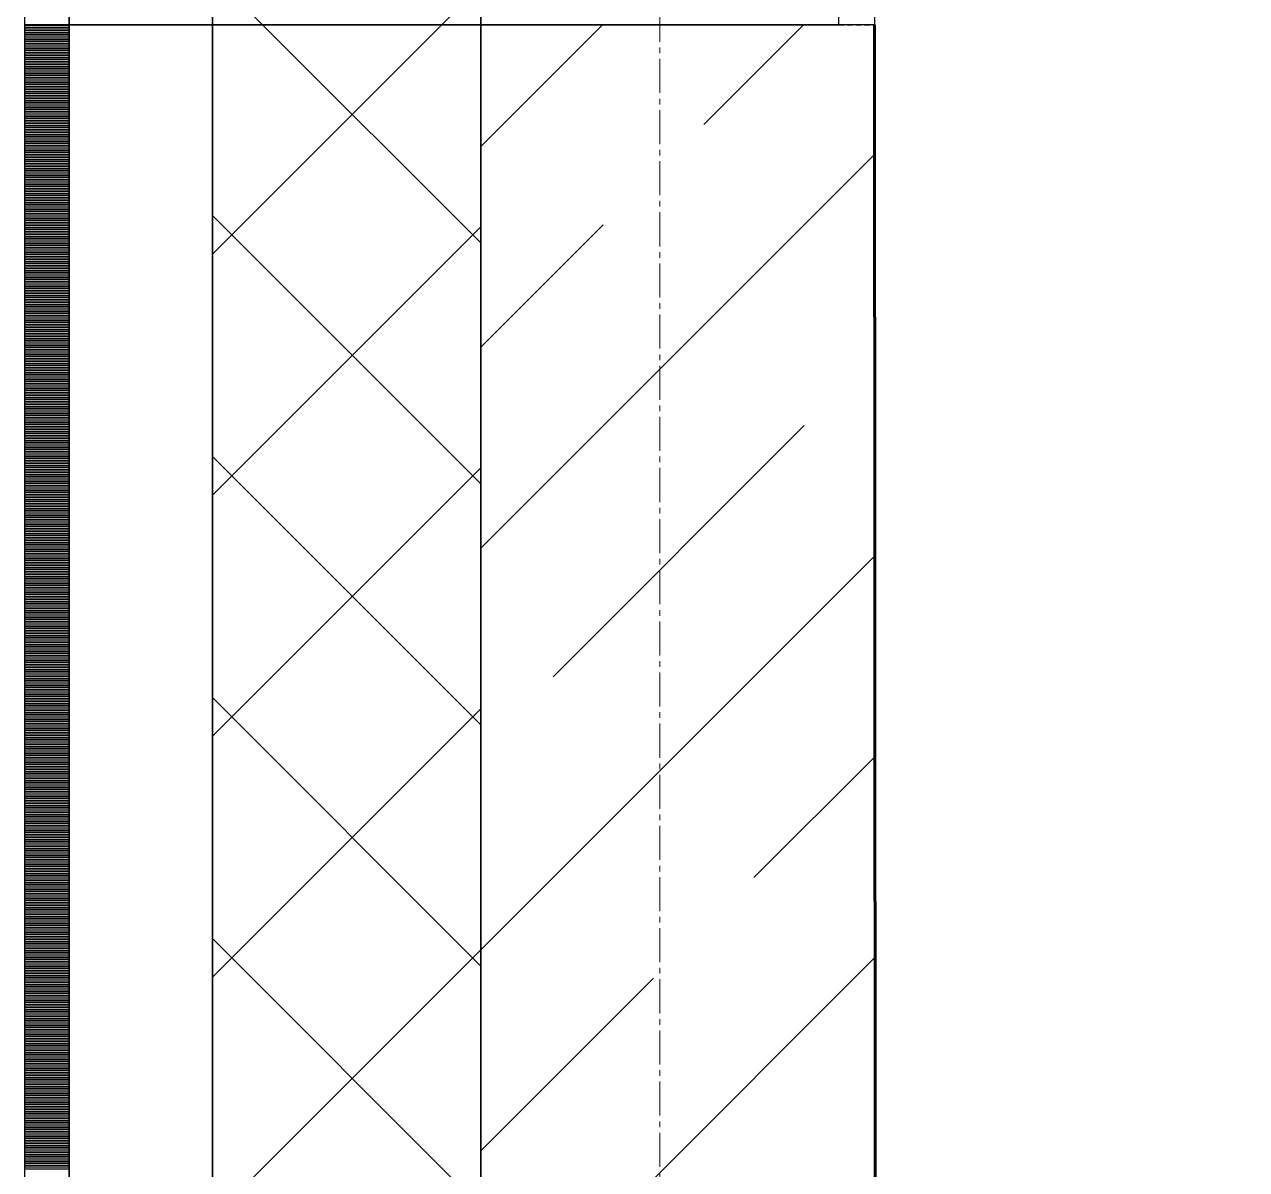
# Model space of a CAD drawing. Header units: millimetres. Extents: x 538266 to 1167394, y 114608 to 637157.
# Drawn here: x 1046079 to 1046761, y 510729 to 511369 of the extents above; entities that cross this region are included whole.
import ezdxf

# ---------------------------------------------------------------- set-up
doc = ezdxf.new("R2010")
doc.units = ezdxf.units.MM
for name, pattern in [('CENTER2', [28.575, 19.05, -3.175, 3.175, -3.175]), ('DASHED', [19.05, 12.7, -6.35]), ('HIDDEN2', [4.7625, 3.175, -1.5875])]:
    doc.linetypes.add(name, pattern=pattern)
for name, color, linetype, lineweight in [('0) шт стен 3 эт', 150, 'Continuous', 60), ('АР_Колонны', 70, 'Continuous', 30), ('АР_Стены ЖБ', 7, 'Continuous', 35), ('АР_Стены ПЕНОблок', 52, 'Continuous', 20), ('АР_Тонкая', 254, 'Continuous', 5), ('АР_Утеплитель', 31, 'Continuous', 0), ('АР_Штриховка', 8, 'Continuous', 0)]:
    doc.layers.add(name, color=color, linetype=linetype, lineweight=lineweight)
doc.layers.add('АР_Делит', color=120, linetype='Continuous', lineweight=0, plot=False)
doc.layers.add('РД_Оси_100', color=7, linetype='Continuous', lineweight=0, true_color=0x525252)
doc.layers.add('ФВ-5', color=7, linetype='Continuous')

# ---------------------------------------------------------------- blocks, each defined once
blk = doc.blocks.new('СОШ_2200_АР_ОСИ_М100_28.05.24')
at = {"layer": 'АР_Делит', "color": 251, "linetype": 'DASHED', "true_color": 0x636466}
blk.add_lwpolyline([(114955, 135155), (114955, -355), (93595.036, -355), (93595.036, 13855), (94145, 13855), (94145, 68320), (66055, 68320), (66055, 13857.73), (83455, 13857.73), (83455, -355), (45245, -355), (45245, 13145), (44695, 13145), (44695, 26755), (45245, 26755), (45245, 68320), (20455, 68320), (20455, 26755), (27955, 26755), (27955, 13145), (-355, 13145), (-355, 100855)], dxfattribs=at)
at = {"layer": 'РД_Оси_100', "color": 251, "linetype": 'CENTER2', "true_color": 0x636466}
blk.add_line((0, -6155), (0, 139938.679), dxfattribs=at)
blk = doc.blocks.new('3_этаж1')
at = {"layer": 'АР_Колонны', "color": 18, "linetype": 'HIDDEN2', "lineweight": 25, "true_color": 0x000000}
for p, q in [((684283.57, 511368.74), (684503.57, 511368.74)), ((684283.57, 510168.74), (684283.57, 511368.74)), ((684503.57, 511368.74), (684503.57, 510168.74))]:
    blk.add_line(p, q, dxfattribs=at)
at = {"layer": 'АР_Колонны', "color": 18, "linetype": 'Continuous', "lineweight": 25, "true_color": 0x000000}
for p, q in [((684503.57, 511368.74), (684283.57, 511368.74)), ((684283.57, 511368.74), (684283.57, 510168.74)), ((684503.57, 511368.74), (684283.57, 511368.74)), ((684283.57, 511368.74), (684283.57, 510168.74)), ((684503.57, 510168.74), (684503.57, 511368.74)), ((684503.57, 510168.74), (684503.57, 511368.74))]:
    blk.add_line(p, q, dxfattribs=at)
at = {"layer": 'АР_Стены ЖБ', "color": 18, "linetype": 'Continuous', "lineweight": 25, "true_color": 0x000000}
for p, q in [((684503.57, 511368.74), (684283.57, 511368.74)), ((684283.57, 511368.74), (684283.57, 510168.74)), ((684503.57, 510168.74), (684503.57, 511368.74))]:
    blk.add_line(p, q, dxfattribs=at)
at = {"layer": 'АР_Стены ПЕНОблок', "color": 18, "linetype": 'Continuous', "lineweight": 25, "true_color": 0x000000}
for p, q in [((684283.57, 587568.74), (684283.57, 511368.74)), ((684483.57, 511368.74), (684483.57, 587568.74)), ((684283.57, 511368.74), (684483.57, 511368.74))]:
    blk.add_line(p, q, dxfattribs=at)
at = {"layer": 'АР_Тонкая', "color": 18, "linetype": 'Continuous', "lineweight": 25, "true_color": 0x000000}
for p, q in [((684028.57, 587568.74), (684028.57, 511368.74)), ((684053.57, 587568.74), (684053.57, 511368.74)), ((684053.57, 511368.74), (684053.57, 587568.74)), ((684133.57, 511368.74), (684133.57, 587568.74)), ((684028.57, 511368.74), (684053.57, 511368.74)), ((684053.57, 511368.74), (684028.57, 511368.74)), ((684028.57, 511368.74), (684028.57, 509913.74)), ((684053.57, 511368.74), (684133.57, 511368.74)), ((684133.57, 511368.74), (684053.57, 511368.74)), ((684053.57, 511368.74), (684053.57, 509938.74)), ((684053.57, 509938.74), (684053.57, 511368.74)), ((684133.57, 510018.74), (684133.57, 511368.74))]:
    blk.add_line(p, q, dxfattribs=at)
at = {"layer": 'АР_Утеплитель', "color": 18, "linetype": 'Continuous', "lineweight": 25, "true_color": 0x000000}
for p, q in [((684133.57, 587568.74), (684133.57, 511368.74)), ((684283.57, 511368.74), (684283.57, 587568.74)), ((684133.57, 511368.74), (684283.57, 511368.74)), ((684283.57, 511368.74), (684133.57, 511368.74)), ((684133.57, 511368.74), (684133.57, 510018.74)), ((684283.57, 510168.74), (684283.57, 511368.74))]:
    blk.add_line(p, q, dxfattribs=at)
at = {"layer": 'АР_Штриховка', "color": 18, "linetype": 'Continuous', "lineweight": 25, "true_color": 0x000000}
for p, q in [((684161.68, 511368.74), (684133.57, 511396.85)), ((684261.75, 511368.74), (684283.57, 511390.56)), ((684028.57, 511368.49), (684053.57, 511368.49)), ((684028.57, 511367.49), (684053.57, 511367.49)), ((684028.57, 511366.49), (684053.57, 511366.49)), ((684133.57, 511240.56), (684261.75, 511368.74)), ((684283.57, 511246.85), (684161.68, 511368.74)), ((684283.57, 511300.76), (684351.56, 511368.74)), ((684408.16, 511313.09), (684463.81, 511368.74)), ((684028.57, 511365.49), (684053.57, 511365.49)), ((684028.57, 511364.49), (684053.57, 511364.49)), ((684028.57, 511363.49), (684053.57, 511363.49)), ((684028.57, 511362.49), (684053.57, 511362.49)), ((684028.57, 511361.49), (684053.57, 511361.49)), ((684028.57, 511360.49), (684053.57, 511360.49)), ((684028.57, 511359.49), (684053.57, 511359.49)), ((684028.57, 511358.49), (684053.57, 511358.49)), ((684028.57, 511357.49), (684053.57, 511357.49)), ((684028.57, 511356.49), (684053.57, 511356.49)), ((684028.57, 511355.49), (684053.57, 511355.49)), ((684028.57, 511354.49), (684053.57, 511354.49)), ((684028.57, 511353.49), (684053.57, 511353.49)), ((684028.57, 511352.49), (684053.57, 511352.49)), ((684028.57, 511351.49), (684053.57, 511351.49)), ((684028.57, 511350.49), (684053.57, 511350.49)), ((684028.57, 511349.49), (684053.57, 511349.49)), ((684028.57, 511348.49), (684053.57, 511348.49)), ((684028.57, 511347.49), (684053.57, 511347.49)), ((684028.57, 511346.49), (684053.57, 511346.49)), ((684028.57, 511345.49), (684053.57, 511345.49)), ((684028.57, 511344.49), (684053.57, 511344.49)), ((684028.57, 511343.49), (684053.57, 511343.49)), ((684028.57, 511342.49), (684053.57, 511342.49)), ((684028.57, 511341.49), (684053.57, 511341.49)), ((684028.57, 511340.49), (684053.57, 511340.49)), ((684028.57, 511339.49), (684053.57, 511339.49)), ((684028.57, 511338.49), (684053.57, 511338.49)), ((684028.57, 511337.49), (684053.57, 511337.49)), ((684028.57, 511336.49), (684053.57, 511336.49)), ((684028.57, 511335.49), (684053.57, 511335.49)), ((684028.57, 511334.49), (684053.57, 511334.49)), ((684028.57, 511333.49), (684053.57, 511333.49)), ((684028.57, 511332.49), (684053.57, 511332.49)), ((684028.57, 511331.49), (684053.57, 511331.49)), ((684028.57, 511330.49), (684053.57, 511330.49)), ((684028.57, 511329.49), (684053.57, 511329.49)), ((684028.57, 511328.49), (684053.57, 511328.49)), ((684028.57, 511327.49), (684053.57, 511327.49)), ((684028.57, 511326.49), (684053.57, 511326.49)), ((684028.57, 511325.49), (684053.57, 511325.49)), ((684028.57, 511324.49), (684053.57, 511324.49)), ((684028.57, 511323.49), (684053.57, 511323.49)), ((684028.57, 511322.49), (684053.57, 511322.49)), ((684028.57, 511321.49), (684053.57, 511321.49)), ((684028.57, 511320.49), (684053.57, 511320.49)), ((684028.57, 511319.49), (684053.57, 511319.49)), ((684028.57, 511318.49), (684053.57, 511318.49)), ((684028.57, 511317.49), (684053.57, 511317.49)), ((684028.57, 511316.49), (684053.57, 511316.49)), ((684028.57, 511315.49), (684053.57, 511315.49)), ((684028.57, 511314.49), (684053.57, 511314.49)), ((684028.57, 511313.49), (684053.57, 511313.49)), ((684028.57, 511312.49), (684053.57, 511312.49)), ((684028.57, 511311.49), (684053.57, 511311.49)), ((684028.57, 511310.49), (684053.57, 511310.49)), ((684028.57, 511309.49), (684053.57, 511309.49)), ((684028.57, 511308.49), (684053.57, 511308.49)), ((684028.57, 511307.49), (684053.57, 511307.49)), ((684028.57, 511306.49), (684053.57, 511306.49)), ((684028.57, 511305.49), (684053.57, 511305.49)), ((684028.57, 511304.49), (684053.57, 511304.49)), ((684028.57, 511303.49), (684053.57, 511303.49)), ((684028.57, 511302.49), (684053.57, 511302.49)), ((684028.57, 511301.49), (684053.57, 511301.49)), ((684028.57, 511300.49), (684053.57, 511300.49)), ((684028.57, 511299.49), (684053.57, 511299.49)), ((684028.57, 511298.49), (684053.57, 511298.49)), ((684028.57, 511297.49), (684053.57, 511297.49)), ((684028.57, 511296.49), (684053.57, 511296.49)), ((684028.57, 511295.49), (684053.57, 511295.49)), ((684028.57, 511294.49), (684053.57, 511294.49)), ((684028.57, 511293.49), (684053.57, 511293.49)), ((684028.57, 511292.49), (684053.57, 511292.49)), ((684028.57, 511291.49), (684053.57, 511291.49)), ((684283.57, 511076.26), (684503.57, 511296.26)), ((684028.57, 511290.49), (684053.57, 511290.49)), ((684028.57, 511289.49), (684053.57, 511289.49)), ((684028.57, 511288.49), (684053.57, 511288.49)), ((684028.57, 511287.49), (684053.57, 511287.49)), ((684028.57, 511286.49), (684053.57, 511286.49)), ((684028.57, 511285.49), (684053.57, 511285.49)), ((684028.57, 511284.49), (684053.57, 511284.49)), ((684028.57, 511283.49), (684053.57, 511283.49)), ((684028.57, 511282.49), (684053.57, 511282.49)), ((684028.57, 511281.49), (684053.57, 511281.49)), ((684028.57, 511280.49), (684053.57, 511280.49)), ((684028.57, 511279.49), (684053.57, 511279.49)), ((684028.57, 511278.49), (684053.57, 511278.49)), ((684028.57, 511277.49), (684053.57, 511277.49)), ((684028.57, 511276.49), (684053.57, 511276.49)), ((684028.57, 511275.49), (684053.57, 511275.49)), ((684028.57, 511274.49), (684053.57, 511274.49)), ((684028.57, 511273.49), (684053.57, 511273.49)), ((684028.57, 511272.49), (684053.57, 511272.49)), ((684028.57, 511271.49), (684053.57, 511271.49)), ((684028.57, 511270.49), (684053.57, 511270.49)), ((684028.57, 511269.49), (684053.57, 511269.49)), ((684028.57, 511268.49), (684053.57, 511268.49)), ((684028.57, 511267.49), (684053.57, 511267.49)), ((684028.57, 511266.49), (684053.57, 511266.49)), ((684028.57, 511265.49), (684053.57, 511265.49)), ((684028.57, 511264.49), (684053.57, 511264.49)), ((684028.57, 511263.49), (684053.57, 511263.49)), ((684028.57, 511262.49), (684053.57, 511262.49)), ((684028.57, 511261.49), (684053.57, 511261.49)), ((684028.57, 511260.49), (684053.57, 511260.49)), ((684028.57, 511259.49), (684053.57, 511259.49)), ((684028.57, 511258.49), (684053.57, 511258.49)), ((684028.57, 511257.49), (684053.57, 511257.49)), ((684283.57, 511112.15), (684133.57, 511262.15)), ((684028.57, 511256.49), (684053.57, 511256.49)), ((684028.57, 511255.49), (684053.57, 511255.49)), ((684028.57, 511254.49), (684053.57, 511254.49)), ((684028.57, 511253.49), (684053.57, 511253.49)), ((684028.57, 511252.49), (684053.57, 511252.49)), ((684028.57, 511251.49), (684053.57, 511251.49)), ((684028.57, 511250.49), (684053.57, 511250.49)), ((684133.57, 511105.86), (684283.57, 511255.86)), ((684283.57, 511188.51), (684352.03, 511256.97)), ((684028.57, 511249.49), (684053.57, 511249.49)), ((684028.57, 511248.49), (684053.57, 511248.49)), ((684028.57, 511247.49), (684053.57, 511247.49)), ((684028.57, 511246.49), (684053.57, 511246.49)), ((684028.57, 511245.49), (684053.57, 511245.49)), ((684028.57, 511244.49), (684053.57, 511244.49)), ((684028.57, 511243.49), (684053.57, 511243.49)), ((684028.57, 511242.49), (684053.57, 511242.49)), ((684028.57, 511241.49), (684053.57, 511241.49)), ((684028.57, 511240.49), (684053.57, 511240.49)), ((684028.57, 511239.49), (684053.57, 511239.49)), ((684028.57, 511238.49), (684053.57, 511238.49)), ((684028.57, 511237.49), (684053.57, 511237.49)), ((684028.57, 511236.49), (684053.57, 511236.49)), ((684028.57, 511235.49), (684053.57, 511235.49)), ((684028.57, 511234.49), (684053.57, 511234.49)), ((684028.57, 511233.49), (684053.57, 511233.49)), ((684028.57, 511232.49), (684053.57, 511232.49)), ((684028.57, 511231.49), (684053.57, 511231.49)), ((684028.57, 511230.49), (684053.57, 511230.49)), ((684028.57, 511229.49), (684053.57, 511229.49)), ((684028.57, 511228.49), (684053.57, 511228.49)), ((684028.57, 511227.49), (684053.57, 511227.49)), ((684028.57, 511226.49), (684053.57, 511226.49)), ((684028.57, 511225.49), (684053.57, 511225.49)), ((684028.57, 511224.49), (684053.57, 511224.49)), ((684028.57, 511223.49), (684053.57, 511223.49)), ((684028.57, 511222.49), (684053.57, 511222.49)), ((684028.57, 511221.49), (684053.57, 511221.49)), ((684028.57, 511220.49), (684053.57, 511220.49)), ((684028.57, 511219.49), (684053.57, 511219.49)), ((684028.57, 511218.49), (684053.57, 511218.49)), ((684028.57, 511217.49), (684053.57, 511217.49)), ((684028.57, 511216.49), (684053.57, 511216.49)), ((684028.57, 511215.49), (684053.57, 511215.49)), ((684028.57, 511214.49), (684053.57, 511214.49)), ((684028.57, 511213.49), (684053.57, 511213.49)), ((684028.57, 511212.49), (684053.57, 511212.49)), ((684028.57, 511211.49), (684053.57, 511211.49)), ((684028.57, 511210.49), (684053.57, 511210.49)), ((684028.57, 511209.49), (684053.57, 511209.49)), ((684028.57, 511208.49), (684053.57, 511208.49)), ((684028.57, 511207.49), (684053.57, 511207.49)), ((684028.57, 511206.49), (684053.57, 511206.49)), ((684028.57, 511205.49), (684053.57, 511205.49)), ((684028.57, 511204.49), (684053.57, 511204.49)), ((684028.57, 511203.49), (684053.57, 511203.49)), ((684028.57, 511202.49), (684053.57, 511202.49)), ((684028.57, 511201.49), (684053.57, 511201.49)), ((684028.57, 511200.49), (684053.57, 511200.49)), ((684028.57, 511199.49), (684053.57, 511199.49)), ((684028.57, 511198.49), (684053.57, 511198.49)), ((684028.57, 511197.49), (684053.57, 511197.49)), ((684028.57, 511196.49), (684053.57, 511196.49)), ((684028.57, 511195.49), (684053.57, 511195.49)), ((684028.57, 511194.49), (684053.57, 511194.49)), ((684028.57, 511193.49), (684053.57, 511193.49)), ((684028.57, 511192.49), (684053.57, 511192.49)), ((684028.57, 511191.49), (684053.57, 511191.49)), ((684028.57, 511190.49), (684053.57, 511190.49)), ((684028.57, 511189.49), (684053.57, 511189.49)), ((684028.57, 511188.49), (684053.57, 511188.49)), ((684028.57, 511187.49), (684053.57, 511187.49)), ((684028.57, 511186.49), (684053.57, 511186.49)), ((684028.57, 511185.49), (684053.57, 511185.49)), ((684028.57, 511184.49), (684053.57, 511184.49)), ((684028.57, 511183.49), (684053.57, 511183.49)), ((684028.57, 511182.49), (684053.57, 511182.49)), ((684028.57, 511181.49), (684053.57, 511181.49)), ((684028.57, 511180.49), (684053.57, 511180.49)), ((684028.57, 511179.49), (684053.57, 511179.49)), ((684028.57, 511178.49), (684053.57, 511178.49)), ((684028.57, 511177.49), (684053.57, 511177.49)), ((684028.57, 511176.49), (684053.57, 511176.49)), ((684028.57, 511175.49), (684053.57, 511175.49)), ((684028.57, 511174.49), (684053.57, 511174.49)), ((684028.57, 511173.49), (684053.57, 511173.49)), ((684028.57, 511172.49), (684053.57, 511172.49)), ((684028.57, 511171.49), (684053.57, 511171.49)), ((684028.57, 511170.49), (684053.57, 511170.49)), ((684028.57, 511169.49), (684053.57, 511169.49)), ((684028.57, 511168.49), (684053.57, 511168.49)), ((684028.57, 511167.49), (684053.57, 511167.49)), ((684028.57, 511166.49), (684053.57, 511166.49)), ((684028.57, 511165.49), (684053.57, 511165.49)), ((684028.57, 511164.49), (684053.57, 511164.49)), ((684028.57, 511163.49), (684053.57, 511163.49)), ((684028.57, 511162.49), (684053.57, 511162.49)), ((684028.57, 511161.49), (684053.57, 511161.49)), ((684028.57, 511160.49), (684053.57, 511160.49)), ((684028.57, 511159.49), (684053.57, 511159.49)), ((684028.57, 511158.49), (684053.57, 511158.49)), ((684028.57, 511157.49), (684053.57, 511157.49)), ((684028.57, 511156.49), (684053.57, 511156.49)), ((684028.57, 511155.49), (684053.57, 511155.49)), ((684028.57, 511154.49), (684053.57, 511154.49)), ((684028.57, 511153.49), (684053.57, 511153.49)), ((684028.57, 511152.49), (684053.57, 511152.49)), ((684028.57, 511151.49), (684053.57, 511151.49)), ((684028.57, 511150.49), (684053.57, 511150.49)), ((684028.57, 511149.49), (684053.57, 511149.49)), ((684028.57, 511148.49), (684053.57, 511148.49)), ((684028.57, 511147.49), (684053.57, 511147.49)), ((684028.57, 511146.49), (684053.57, 511146.49)), ((684028.57, 511145.49), (684053.57, 511145.49)), ((684028.57, 511144.49), (684053.57, 511144.49)), ((684028.57, 511143.49), (684053.57, 511143.49)), ((684028.57, 511142.49), (684053.57, 511142.49)), ((684028.57, 511141.49), (684053.57, 511141.49)), ((684323.97, 511004.4), (684464.29, 511144.72)), ((684028.57, 511140.49), (684053.57, 511140.49)), ((684028.57, 511139.49), (684053.57, 511139.49)), ((684028.57, 511138.49), (684053.57, 511138.49)), ((684028.57, 511137.49), (684053.57, 511137.49)), ((684028.57, 511136.49), (684053.57, 511136.49)), ((684028.57, 511135.49), (684053.57, 511135.49)), ((684028.57, 511134.49), (684053.57, 511134.49)), ((684028.57, 511133.49), (684053.57, 511133.49)), ((684028.57, 511132.49), (684053.57, 511132.49)), ((684028.57, 511131.49), (684053.57, 511131.49)), ((684028.57, 511130.49), (684053.57, 511130.49)), ((684028.57, 511129.49), (684053.57, 511129.49)), ((684028.57, 511128.49), (684053.57, 511128.49)), ((684028.57, 511127.49), (684053.57, 511127.49)), ((684283.57, 510977.44), (684133.57, 511127.44)), ((684028.57, 511126.49), (684053.57, 511126.49)), ((684028.57, 511125.49), (684053.57, 511125.49)), ((684028.57, 511124.49), (684053.57, 511124.49)), ((684028.57, 511123.49), (684053.57, 511123.49)), ((684028.57, 511122.49), (684053.57, 511122.49)), ((684028.57, 511121.49), (684053.57, 511121.49)), ((684133.57, 510971.16), (684283.57, 511121.16)), ((684028.57, 511120.49), (684053.57, 511120.49)), ((684028.57, 511119.49), (684053.57, 511119.49)), ((684028.57, 511118.49), (684053.57, 511118.49)), ((684028.57, 511117.49), (684053.57, 511117.49)), ((684028.57, 511116.49), (684053.57, 511116.49)), ((684028.57, 511115.49), (684053.57, 511115.49)), ((684028.57, 511114.49), (684053.57, 511114.49)), ((684028.57, 511113.49), (684053.57, 511113.49)), ((684028.57, 511112.49), (684053.57, 511112.49)), ((684028.57, 511111.49), (684053.57, 511111.49)), ((684028.57, 511110.49), (684053.57, 511110.49)), ((684028.57, 511109.49), (684053.57, 511109.49)), ((684028.57, 511108.49), (684053.57, 511108.49)), ((684028.57, 511107.49), (684053.57, 511107.49)), ((684028.57, 511106.49), (684053.57, 511106.49)), ((684028.57, 511105.49), (684053.57, 511105.49)), ((684028.57, 511104.49), (684053.57, 511104.49)), ((684028.57, 511103.49), (684053.57, 511103.49)), ((684028.57, 511102.49), (684053.57, 511102.49)), ((684028.57, 511101.49), (684053.57, 511101.49)), ((684028.57, 511100.49), (684053.57, 511100.49)), ((684028.57, 511099.49), (684053.57, 511099.49)), ((684028.57, 511098.49), (684053.57, 511098.49)), ((684028.57, 511097.49), (684053.57, 511097.49)), ((684028.57, 511096.49), (684053.57, 511096.49)), ((684028.57, 511095.49), (684053.57, 511095.49)), ((684028.57, 511094.49), (684053.57, 511094.49)), ((684028.57, 511093.49), (684053.57, 511093.49)), ((684028.57, 511092.49), (684053.57, 511092.49)), ((684028.57, 511091.49), (684053.57, 511091.49)), ((684028.57, 511090.49), (684053.57, 511090.49)), ((684028.57, 511089.49), (684053.57, 511089.49)), ((684028.57, 511088.49), (684053.57, 511088.49)), ((684028.57, 511087.49), (684053.57, 511087.49)), ((684028.57, 511086.49), (684053.57, 511086.49)), ((684028.57, 511085.49), (684053.57, 511085.49)), ((684028.57, 511084.49), (684053.57, 511084.49)), ((684028.57, 511083.49), (684053.57, 511083.49)), ((684028.57, 511082.49), (684053.57, 511082.49)), ((684028.57, 511081.49), (684053.57, 511081.49)), ((684028.57, 511080.49), (684053.57, 511080.49)), ((684028.57, 511079.49), (684053.57, 511079.49)), ((684028.57, 511078.49), (684053.57, 511078.49)), ((684028.57, 511077.49), (684053.57, 511077.49)), ((684028.57, 511076.49), (684053.57, 511076.49)), ((684028.57, 511075.49), (684053.57, 511075.49)), ((684028.57, 511074.49), (684053.57, 511074.49)), ((684028.57, 511073.49), (684053.57, 511073.49)), ((684028.57, 511072.49), (684053.57, 511072.49)), ((684028.57, 511071.49), (684053.57, 511071.49)), ((684028.57, 511070.49), (684053.57, 511070.49)), ((684028.57, 511069.49), (684053.57, 511069.49)), ((684028.57, 511068.49), (684053.57, 511068.49)), ((684028.57, 511067.49), (684053.57, 511067.49)), ((684028.57, 511066.49), (684053.57, 511066.49)), ((684283.57, 510851.75), (684503.57, 511071.75)), ((684028.57, 511065.49), (684053.57, 511065.49)), ((684028.57, 511064.49), (684053.57, 511064.49)), ((684028.57, 511063.49), (684053.57, 511063.49)), ((684028.57, 511062.49), (684053.57, 511062.49)), ((684028.57, 511061.49), (684053.57, 511061.49)), ((684028.57, 511060.49), (684053.57, 511060.49)), ((684028.57, 511059.49), (684053.57, 511059.49)), ((684028.57, 511058.49), (684053.57, 511058.49)), ((684028.57, 511057.49), (684053.57, 511057.49)), ((684028.57, 511056.49), (684053.57, 511056.49)), ((684028.57, 511055.49), (684053.57, 511055.49)), ((684028.57, 511054.49), (684053.57, 511054.49)), ((684028.57, 511053.49), (684053.57, 511053.49)), ((684028.57, 511052.49), (684053.57, 511052.49)), ((684028.57, 511051.49), (684053.57, 511051.49)), ((684028.57, 511050.49), (684053.57, 511050.49)), ((684028.57, 511049.49), (684053.57, 511049.49)), ((684028.57, 511048.49), (684053.57, 511048.49)), ((684028.57, 511047.49), (684053.57, 511047.49)), ((684028.57, 511046.49), (684053.57, 511046.49)), ((684028.57, 511045.49), (684053.57, 511045.49)), ((684028.57, 511044.49), (684053.57, 511044.49)), ((684028.57, 511043.49), (684053.57, 511043.49)), ((684028.57, 511042.49), (684053.57, 511042.49)), ((684028.57, 511041.49), (684053.57, 511041.49)), ((684028.57, 511040.49), (684053.57, 511040.49)), ((684028.57, 511039.49), (684053.57, 511039.49)), ((684028.57, 511038.49), (684053.57, 511038.49)), ((684028.57, 511037.49), (684053.57, 511037.49)), ((684028.57, 511036.49), (684053.57, 511036.49)), ((684028.57, 511035.49), (684053.57, 511035.49)), ((684028.57, 511034.49), (684053.57, 511034.49)), ((684028.57, 511033.49), (684053.57, 511033.49)), ((684028.57, 511032.49), (684053.57, 511032.49)), ((684028.57, 511031.49), (684053.57, 511031.49)), ((684028.57, 511030.49), (684053.57, 511030.49)), ((684028.57, 511029.49), (684053.57, 511029.49)), ((684028.57, 511028.49), (684053.57, 511028.49)), ((684028.57, 511027.49), (684053.57, 511027.49)), ((684028.57, 511026.49), (684053.57, 511026.49)), ((684028.57, 511025.49), (684053.57, 511025.49)), ((684028.57, 511024.49), (684053.57, 511024.49)), ((684028.57, 511023.49), (684053.57, 511023.49)), ((684028.57, 511022.49), (684053.57, 511022.49)), ((684028.57, 511021.49), (684053.57, 511021.49)), ((684028.57, 511020.49), (684053.57, 511020.49)), ((684028.57, 511019.49), (684053.57, 511019.49)), ((684028.57, 511018.49), (684053.57, 511018.49)), ((684028.57, 511017.49), (684053.57, 511017.49)), ((684028.57, 511016.49), (684053.57, 511016.49)), ((684028.57, 511015.49), (684053.57, 511015.49)), ((684028.57, 511014.49), (684053.57, 511014.49)), ((684028.57, 511013.49), (684053.57, 511013.49)), ((684028.57, 511012.49), (684053.57, 511012.49)), ((684028.57, 511011.49), (684053.57, 511011.49)), ((684028.57, 511010.49), (684053.57, 511010.49)), ((684028.57, 511009.49), (684053.57, 511009.49)), ((684028.57, 511008.49), (684053.57, 511008.49)), ((684028.57, 511007.49), (684053.57, 511007.49)), ((684028.57, 511006.49), (684053.57, 511006.49)), ((684028.57, 511005.49), (684053.57, 511005.49)), ((684028.57, 511004.49), (684053.57, 511004.49)), ((684028.57, 511003.49), (684053.57, 511003.49)), ((684028.57, 511002.49), (684053.57, 511002.49)), ((684028.57, 511001.49), (684053.57, 511001.49)), ((684028.57, 511000.49), (684053.57, 511000.49)), ((684028.57, 510999.49), (684053.57, 510999.49)), ((684028.57, 510998.49), (684053.57, 510998.49)), ((684028.57, 510997.49), (684053.57, 510997.49)), ((684028.57, 510996.49), (684053.57, 510996.49)), ((684028.57, 510995.49), (684053.57, 510995.49)), ((684028.57, 510994.49), (684053.57, 510994.49)), ((684028.57, 510993.49), (684053.57, 510993.49)), ((684028.57, 510992.49), (684053.57, 510992.49)), ((684028.57, 510991.49), (684053.57, 510991.49)), ((684283.57, 510842.74), (684133.57, 510992.74)), ((684028.57, 510990.49), (684053.57, 510990.49)), ((684028.57, 510989.49), (684053.57, 510989.49)), ((684028.57, 510988.49), (684053.57, 510988.49)), ((684028.57, 510987.49), (684053.57, 510987.49)), ((684028.57, 510986.49), (684053.57, 510986.49)), ((684028.57, 510985.49), (684053.57, 510985.49)), ((684028.57, 510984.49), (684053.57, 510984.49)), ((684133.57, 510836.45), (684283.57, 510986.45)), ((684028.57, 510983.49), (684053.57, 510983.49)), ((684028.57, 510982.49), (684053.57, 510982.49)), ((684028.57, 510981.49), (684053.57, 510981.49)), ((684028.57, 510980.49), (684053.57, 510980.49)), ((684028.57, 510979.49), (684053.57, 510979.49)), ((684028.57, 510978.49), (684053.57, 510978.49)), ((684028.57, 510977.49), (684053.57, 510977.49)), ((684028.57, 510976.49), (684053.57, 510976.49)), ((684028.57, 510975.49), (684053.57, 510975.49)), ((684028.57, 510974.49), (684053.57, 510974.49)), ((684028.57, 510973.49), (684053.57, 510973.49)), ((684028.57, 510972.49), (684053.57, 510972.49)), ((684028.57, 510971.49), (684053.57, 510971.49)), ((684028.57, 510970.49), (684053.57, 510970.49)), ((684028.57, 510969.49), (684053.57, 510969.49)), ((684028.57, 510968.49), (684053.57, 510968.49)), ((684028.57, 510967.49), (684053.57, 510967.49)), ((684028.57, 510966.49), (684053.57, 510966.49)), ((684028.57, 510965.49), (684053.57, 510965.49)), ((684028.57, 510964.49), (684053.57, 510964.49)), ((684028.57, 510963.49), (684053.57, 510963.49)), ((684028.57, 510962.49), (684053.57, 510962.49)), ((684028.57, 510961.49), (684053.57, 510961.49)), ((684028.57, 510960.49), (684053.57, 510960.49)), ((684028.57, 510959.49), (684053.57, 510959.49)), ((684028.57, 510958.49), (684053.57, 510958.49)), ((684028.57, 510957.49), (684053.57, 510957.49)), ((684436.22, 510892.15), (684503.57, 510959.5)), ((684028.57, 510956.49), (684053.57, 510956.49)), ((684028.57, 510955.49), (684053.57, 510955.49)), ((684028.57, 510954.49), (684053.57, 510954.49)), ((684028.57, 510953.49), (684053.57, 510953.49)), ((684028.57, 510952.49), (684053.57, 510952.49)), ((684028.57, 510951.49), (684053.57, 510951.49)), ((684028.57, 510950.49), (684053.57, 510950.49)), ((684028.57, 510949.49), (684053.57, 510949.49)), ((684028.57, 510948.49), (684053.57, 510948.49)), ((684028.57, 510947.49), (684053.57, 510947.49)), ((684028.57, 510946.49), (684053.57, 510946.49)), ((684028.57, 510945.49), (684053.57, 510945.49)), ((684028.57, 510944.49), (684053.57, 510944.49)), ((684028.57, 510943.49), (684053.57, 510943.49)), ((684028.57, 510942.49), (684053.57, 510942.49)), ((684028.57, 510941.49), (684053.57, 510941.49)), ((684028.57, 510940.49), (684053.57, 510940.49)), ((684028.57, 510939.49), (684053.57, 510939.49)), ((684028.57, 510938.49), (684053.57, 510938.49)), ((684028.57, 510937.49), (684053.57, 510937.49)), ((684028.57, 510936.49), (684053.57, 510936.49)), ((684028.57, 510935.49), (684053.57, 510935.49)), ((684028.57, 510934.49), (684053.57, 510934.49)), ((684028.57, 510933.49), (684053.57, 510933.49)), ((684028.57, 510932.49), (684053.57, 510932.49)), ((684028.57, 510931.49), (684053.57, 510931.49)), ((684028.57, 510930.49), (684053.57, 510930.49)), ((684028.57, 510929.49), (684053.57, 510929.49)), ((684028.57, 510928.49), (684053.57, 510928.49)), ((684028.57, 510927.49), (684053.57, 510927.49)), ((684028.57, 510926.49), (684053.57, 510926.49)), ((684028.57, 510925.49), (684053.57, 510925.49)), ((684028.57, 510924.49), (684053.57, 510924.49)), ((684028.57, 510923.49), (684053.57, 510923.49)), ((684028.57, 510922.49), (684053.57, 510922.49)), ((684028.57, 510921.49), (684053.57, 510921.49)), ((684028.57, 510920.49), (684053.57, 510920.49)), ((684028.57, 510919.49), (684053.57, 510919.49)), ((684028.57, 510918.49), (684053.57, 510918.49)), ((684028.57, 510917.49), (684053.57, 510917.49)), ((684028.57, 510916.49), (684053.57, 510916.49)), ((684028.57, 510915.49), (684053.57, 510915.49)), ((684028.57, 510914.49), (684053.57, 510914.49)), ((684028.57, 510913.49), (684053.57, 510913.49)), ((684028.57, 510912.49), (684053.57, 510912.49)), ((684028.57, 510911.49), (684053.57, 510911.49)), ((684028.57, 510910.49), (684053.57, 510910.49)), ((684028.57, 510909.49), (684053.57, 510909.49)), ((684028.57, 510908.49), (684053.57, 510908.49)), ((684028.57, 510907.49), (684053.57, 510907.49)), ((684028.57, 510906.49), (684053.57, 510906.49)), ((684028.57, 510905.49), (684053.57, 510905.49)), ((684028.57, 510904.49), (684053.57, 510904.49)), ((684028.57, 510903.49), (684053.57, 510903.49)), ((684028.57, 510902.49), (684053.57, 510902.49)), ((684028.57, 510901.49), (684053.57, 510901.49)), ((684028.57, 510900.49), (684053.57, 510900.49)), ((684028.57, 510899.49), (684053.57, 510899.49)), ((684028.57, 510898.49), (684053.57, 510898.49)), ((684028.57, 510897.49), (684053.57, 510897.49)), ((684028.57, 510896.49), (684053.57, 510896.49)), ((684028.57, 510895.49), (684053.57, 510895.49)), ((684028.57, 510894.49), (684053.57, 510894.49)), ((684028.57, 510893.49), (684053.57, 510893.49)), ((684028.57, 510892.49), (684053.57, 510892.49)), ((684028.57, 510891.49), (684053.57, 510891.49)), ((684028.57, 510890.49), (684053.57, 510890.49)), ((684028.57, 510889.49), (684053.57, 510889.49)), ((684028.57, 510888.49), (684053.57, 510888.49)), ((684028.57, 510887.49), (684053.57, 510887.49)), ((684028.57, 510886.49), (684053.57, 510886.49)), ((684028.57, 510885.49), (684053.57, 510885.49)), ((684028.57, 510884.49), (684053.57, 510884.49)), ((684028.57, 510883.49), (684053.57, 510883.49)), ((684028.57, 510882.49), (684053.57, 510882.49)), ((684028.57, 510881.49), (684053.57, 510881.49)), ((684028.57, 510880.49), (684053.57, 510880.49)), ((684028.57, 510879.49), (684053.57, 510879.49)), ((684028.57, 510878.49), (684053.57, 510878.49)), ((684028.57, 510877.49), (684053.57, 510877.49)), ((684028.57, 510876.49), (684053.57, 510876.49)), ((684028.57, 510875.49), (684053.57, 510875.49)), ((684028.57, 510874.49), (684053.57, 510874.49)), ((684028.57, 510873.49), (684053.57, 510873.49)), ((684028.57, 510872.49), (684053.57, 510872.49)), ((684028.57, 510871.49), (684053.57, 510871.49)), ((684028.57, 510870.49), (684053.57, 510870.49)), ((684028.57, 510869.49), (684053.57, 510869.49)), ((684028.57, 510868.49), (684053.57, 510868.49)), ((684028.57, 510867.49), (684053.57, 510867.49)), ((684028.57, 510866.49), (684053.57, 510866.49)), ((684028.57, 510865.49), (684053.57, 510865.49)), ((684028.57, 510864.49), (684053.57, 510864.49)), ((684028.57, 510863.49), (684053.57, 510863.49)), ((684028.57, 510862.49), (684053.57, 510862.49)), ((684028.57, 510861.49), (684053.57, 510861.49)), ((684028.57, 510860.49), (684053.57, 510860.49)), ((684028.57, 510859.49), (684053.57, 510859.49)), ((684028.57, 510858.49), (684053.57, 510858.49)), ((684028.57, 510857.49), (684053.57, 510857.49)), ((684028.57, 510856.49), (684053.57, 510856.49)), ((684028.57, 510855.49), (684053.57, 510855.49)), ((684028.57, 510854.49), (684053.57, 510854.49)), ((684283.57, 510708.04), (684133.57, 510858.04)), ((684028.57, 510853.49), (684053.57, 510853.49)), ((684028.57, 510852.49), (684053.57, 510852.49)), ((684028.57, 510851.49), (684053.57, 510851.49)), ((684028.57, 510850.49), (684053.57, 510850.49)), ((684028.57, 510849.49), (684053.57, 510849.49)), ((684028.57, 510848.49), (684053.57, 510848.49)), ((684028.57, 510847.49), (684053.57, 510847.49)), ((684133.57, 510701.75), (684283.57, 510851.75)), ((684028.57, 510846.49), (684053.57, 510846.49)), ((684028.57, 510845.49), (684053.57, 510845.49)), ((684028.57, 510844.49), (684053.57, 510844.49)), ((684028.57, 510843.49), (684053.57, 510843.49)), ((684028.57, 510842.49), (684053.57, 510842.49)), ((684028.57, 510841.49), (684053.57, 510841.49)), ((684283.57, 510627.24), (684503.57, 510847.24)), ((684028.57, 510840.49), (684053.57, 510840.49)), ((684028.57, 510839.49), (684053.57, 510839.49)), ((684028.57, 510838.49), (684053.57, 510838.49)), ((684028.57, 510837.49), (684053.57, 510837.49)), ((684028.57, 510836.49), (684053.57, 510836.49)), ((684028.57, 510835.49), (684053.57, 510835.49)), ((684028.57, 510834.49), (684053.57, 510834.49)), ((684283.57, 510739.5), (684380.1, 510836.02)), ((684028.57, 510833.49), (684053.57, 510833.49)), ((684028.57, 510832.49), (684053.57, 510832.49)), ((684028.57, 510831.49), (684053.57, 510831.49)), ((684028.57, 510830.49), (684053.57, 510830.49)), ((684028.57, 510829.49), (684053.57, 510829.49)), ((684028.57, 510828.49), (684053.57, 510828.49)), ((684028.57, 510827.49), (684053.57, 510827.49)), ((684028.57, 510826.49), (684053.57, 510826.49)), ((684028.57, 510825.49), (684053.57, 510825.49)), ((684028.57, 510824.49), (684053.57, 510824.49)), ((684028.57, 510823.49), (684053.57, 510823.49)), ((684028.57, 510822.49), (684053.57, 510822.49)), ((684028.57, 510821.49), (684053.57, 510821.49)), ((684028.57, 510820.49), (684053.57, 510820.49)), ((684028.57, 510819.49), (684053.57, 510819.49)), ((684028.57, 510818.49), (684053.57, 510818.49)), ((684028.57, 510817.49), (684053.57, 510817.49)), ((684028.57, 510816.49), (684053.57, 510816.49)), ((684028.57, 510815.49), (684053.57, 510815.49)), ((684028.57, 510814.49), (684053.57, 510814.49)), ((684028.57, 510813.49), (684053.57, 510813.49)), ((684028.57, 510812.49), (684053.57, 510812.49)), ((684028.57, 510811.49), (684053.57, 510811.49)), ((684028.57, 510810.49), (684053.57, 510810.49)), ((684028.57, 510809.49), (684053.57, 510809.49)), ((684028.57, 510808.49), (684053.57, 510808.49)), ((684028.57, 510807.49), (684053.57, 510807.49)), ((684028.57, 510806.49), (684053.57, 510806.49)), ((684028.57, 510805.49), (684053.57, 510805.49)), ((684028.57, 510804.49), (684053.57, 510804.49)), ((684028.57, 510803.49), (684053.57, 510803.49)), ((684028.57, 510802.49), (684053.57, 510802.49)), ((684028.57, 510801.49), (684053.57, 510801.49)), ((684028.57, 510800.49), (684053.57, 510800.49)), ((684028.57, 510799.49), (684053.57, 510799.49)), ((684028.57, 510798.49), (684053.57, 510798.49)), ((684028.57, 510797.49), (684053.57, 510797.49)), ((684028.57, 510796.49), (684053.57, 510796.49)), ((684028.57, 510795.49), (684053.57, 510795.49)), ((684028.57, 510794.49), (684053.57, 510794.49)), ((684028.57, 510793.49), (684053.57, 510793.49)), ((684028.57, 510792.49), (684053.57, 510792.49)), ((684028.57, 510791.49), (684053.57, 510791.49)), ((684028.57, 510790.49), (684053.57, 510790.49)), ((684028.57, 510789.49), (684053.57, 510789.49)), ((684028.57, 510788.49), (684053.57, 510788.49)), ((684028.57, 510787.49), (684053.57, 510787.49)), ((684028.57, 510786.49), (684053.57, 510786.49)), ((684028.57, 510785.49), (684053.57, 510785.49)), ((684028.57, 510784.49), (684053.57, 510784.49)), ((684028.57, 510783.49), (684053.57, 510783.49)), ((684028.57, 510782.49), (684053.57, 510782.49)), ((684028.57, 510781.49), (684053.57, 510781.49)), ((684028.57, 510780.49), (684053.57, 510780.49)), ((684028.57, 510779.49), (684053.57, 510779.49)), ((684028.57, 510778.49), (684053.57, 510778.49)), ((684028.57, 510777.49), (684053.57, 510777.49)), ((684028.57, 510776.49), (684053.57, 510776.49)), ((684028.57, 510775.49), (684053.57, 510775.49)), ((684028.57, 510774.49), (684053.57, 510774.49)), ((684028.57, 510773.49), (684053.57, 510773.49)), ((684028.57, 510772.49), (684053.57, 510772.49)), ((684028.57, 510771.49), (684053.57, 510771.49)), ((684028.57, 510770.49), (684053.57, 510770.49)), ((684028.57, 510769.49), (684053.57, 510769.49)), ((684028.57, 510768.49), (684053.57, 510768.49)), ((684028.57, 510767.49), (684053.57, 510767.49)), ((684028.57, 510766.49), (684053.57, 510766.49)), ((684028.57, 510765.49), (684053.57, 510765.49)), ((684028.57, 510764.49), (684053.57, 510764.49)), ((684028.57, 510763.49), (684053.57, 510763.49)), ((684028.57, 510762.49), (684053.57, 510762.49)), ((684028.57, 510761.49), (684053.57, 510761.49)), ((684028.57, 510760.49), (684053.57, 510760.49)), ((684028.57, 510759.49), (684053.57, 510759.49)), ((684028.57, 510758.49), (684053.57, 510758.49)), ((684028.57, 510757.49), (684053.57, 510757.49)), ((684028.57, 510756.49), (684053.57, 510756.49)), ((684028.57, 510755.49), (684053.57, 510755.49)), ((684028.57, 510754.49), (684053.57, 510754.49)), ((684028.57, 510753.49), (684053.57, 510753.49)), ((684028.57, 510752.49), (684053.57, 510752.49)), ((684028.57, 510751.49), (684053.57, 510751.49)), ((684028.57, 510750.49), (684053.57, 510750.49)), ((684028.57, 510749.49), (684053.57, 510749.49)), ((684028.57, 510748.49), (684053.57, 510748.49)), ((684028.57, 510747.49), (684053.57, 510747.49)), ((684028.57, 510746.49), (684053.57, 510746.49)), ((684028.57, 510745.49), (684053.57, 510745.49)), ((684028.57, 510744.49), (684053.57, 510744.49)), ((684028.57, 510743.49), (684053.57, 510743.49)), ((684028.57, 510742.49), (684053.57, 510742.49)), ((684028.57, 510741.49), (684053.57, 510741.49)), ((684028.57, 510740.49), (684053.57, 510740.49)), ((684028.57, 510739.49), (684053.57, 510739.49)), ((684028.57, 510738.49), (684053.57, 510738.49)), ((684028.57, 510737.49), (684053.57, 510737.49)), ((684028.57, 510736.49), (684053.57, 510736.49)), ((684028.57, 510735.49), (684053.57, 510735.49)), ((684028.57, 510734.49), (684053.57, 510734.49)), ((684028.57, 510733.49), (684053.57, 510733.49)), ((684028.57, 510732.49), (684053.57, 510732.49)), ((684028.57, 510731.49), (684053.57, 510731.49)), ((684028.57, 510730.49), (684053.57, 510730.49)), ((684028.57, 510729.49), (684053.57, 510729.49))]:
    blk.add_line(p, q, dxfattribs=at)

msp = doc.modelspace()

# ---------------------------------------------------------------- hatches: boundary and pattern name
at = {"layer": 'ФВ-5'}
h = msp.add_hatch(dxfattribs=at)
h.set_pattern_fill('ANSI31', color=3, scale=300, style=0)
h.paths.add_polyline_path([(1054123.58, 541968.74), (1046553.58, 541968.74), (1046553.58, 510388.74), (1054123.58, 510388.74)])

# ---------------------------------------------------------------- linework, layer by layer
msp.add_lwpolyline([(1054123.58, 541968.74), (1046553.58, 541968.74), (1046553.58, 510388.74), (1054123.58, 510388.74)], close=True)
at = {"layer": '0) шт стен 3 эт', "color": 2, "lineweight": 60}
msp.add_lwpolyline([(1046554.14, 510389.11), (1046553.58, 511368.74)], dxfattribs=at)

# ---------------------------------------------------------------- block references
at = {"layer": '0) шт стен 3 эт', "color": 5, "lineweight": 25}
msp.add_blockref('3_этаж1', (362050.01, 0), dxfattribs=at)
at = {"layer": 'РД_Оси_100', "lineweight": 25}
msp.add_blockref('СОШ_2200_АР_ОСИ_М100_28.05.24', (1046433.58, 496768.74), dxfattribs=at)

doc.saveas('drawing.dxf')
